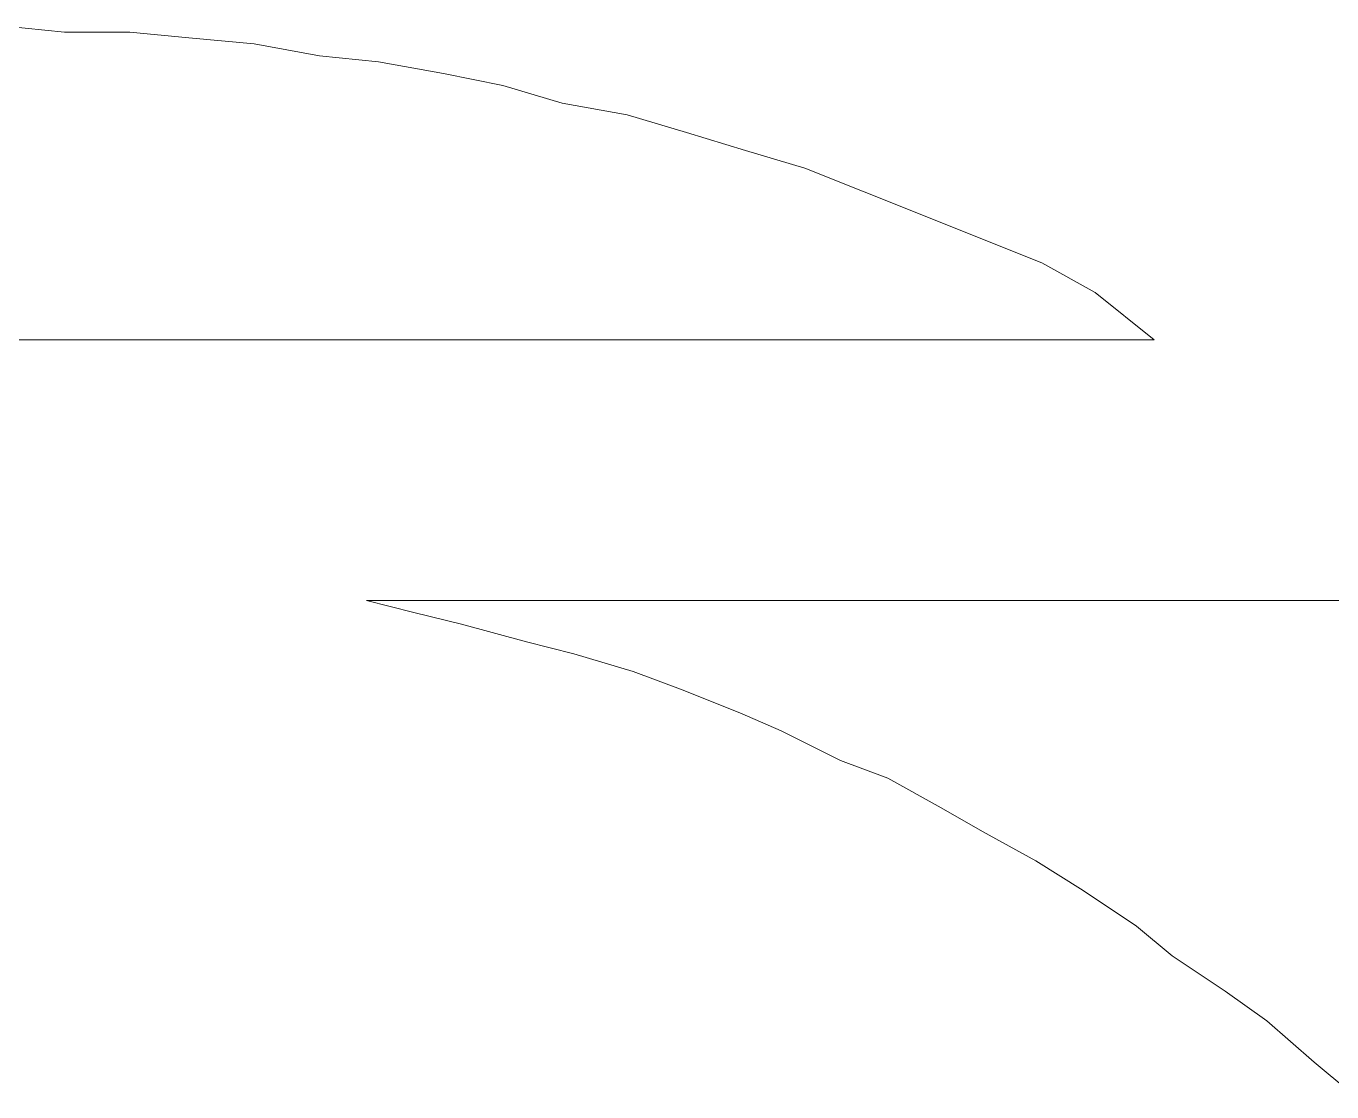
# Model space of a CAD drawing. Header units: centimetres. Extents: x -10.4 to 10.4, y -10.8 to 7.6.
# Drawn here: x -5.185 to -3.937, y -2.245 to -1.227 of the extents above; entities that cross this region are included whole.
import ezdxf
from ezdxf.lldxf.tags import DXFTag

# ---------------------------------------------------------------- set-up
doc = ezdxf.new("R2010")
doc.units = ezdxf.units.CM
doc.header["$MEASUREMENT"] = 0
doc.layers.add('layer 1', color=7, linetype='Continuous')
tags = doc.linetypes.add('New Line605', pattern=[0.2, 0.1, -0.1]).pattern_tags.tags
tags[6:7] = [DXFTag(74, 4), DXFTag(75, 0), DXFTag(340, '0'), DXFTag(46, 1.0), DXFTag(50, 0.0), DXFTag(44, 0.0), DXFTag(45, 0.0)]
tags[4:5] = [DXFTag(74, 4), DXFTag(75, 0), DXFTag(340, '0'), DXFTag(46, 1.0), DXFTag(50, 0.0), DXFTag(44, 0.0), DXFTag(45, 0.0)]
tags = doc.linetypes.add('New Line606', pattern=[0.2, 0.1, -0.1]).pattern_tags.tags
tags[6:7] = [DXFTag(74, 4), DXFTag(75, 0), DXFTag(340, '0'), DXFTag(46, 1.0), DXFTag(50, 0.0), DXFTag(44, 0.0), DXFTag(45, 0.0)]
tags[4:5] = [DXFTag(74, 4), DXFTag(75, 0), DXFTag(340, '0'), DXFTag(46, 1.0), DXFTag(50, 0.0), DXFTag(44, 0.0), DXFTag(45, 0.0)]
tags = doc.linetypes.add('New Line607', pattern=[0.2, 0.1, -0.1]).pattern_tags.tags
tags[6:7] = [DXFTag(74, 4), DXFTag(75, 0), DXFTag(340, '0'), DXFTag(46, 1.0), DXFTag(50, 0.0), DXFTag(44, 0.0), DXFTag(45, 0.0)]
tags[4:5] = [DXFTag(74, 4), DXFTag(75, 0), DXFTag(340, '0'), DXFTag(46, 1.0), DXFTag(50, 0.0), DXFTag(44, 0.0), DXFTag(45, 0.0)]
tags = doc.linetypes.add('New Line608', pattern=[0.2, 0.1, -0.1]).pattern_tags.tags
tags[6:7] = [DXFTag(74, 4), DXFTag(75, 0), DXFTag(340, '0'), DXFTag(46, 1.0), DXFTag(50, 0.0), DXFTag(44, 0.0), DXFTag(45, 0.0)]
tags[4:5] = [DXFTag(74, 4), DXFTag(75, 0), DXFTag(340, '0'), DXFTag(46, 1.0), DXFTag(50, 0.0), DXFTag(44, 0.0), DXFTag(45, 0.0)]
tags = doc.linetypes.add('New Line609', pattern=[0.2, 0.1, -0.1]).pattern_tags.tags
tags[6:7] = [DXFTag(74, 4), DXFTag(75, 0), DXFTag(340, '0'), DXFTag(46, 1.0), DXFTag(50, 0.0), DXFTag(44, 0.0), DXFTag(45, 0.0)]
tags[4:5] = [DXFTag(74, 4), DXFTag(75, 0), DXFTag(340, '0'), DXFTag(46, 1.0), DXFTag(50, 0.0), DXFTag(44, 0.0), DXFTag(45, 0.0)]
tags = doc.linetypes.add('New Line610', pattern=[0.2, 0.1, -0.1]).pattern_tags.tags
tags[6:7] = [DXFTag(74, 4), DXFTag(75, 0), DXFTag(340, '0'), DXFTag(46, 1.0), DXFTag(50, 0.0), DXFTag(44, 0.0), DXFTag(45, 0.0)]
tags[4:5] = [DXFTag(74, 4), DXFTag(75, 0), DXFTag(340, '0'), DXFTag(46, 1.0), DXFTag(50, 0.0), DXFTag(44, 0.0), DXFTag(45, 0.0)]
tags = doc.linetypes.add('New Line611', pattern=[0.2, 0.1, -0.1]).pattern_tags.tags
tags[6:7] = [DXFTag(74, 4), DXFTag(75, 0), DXFTag(340, '0'), DXFTag(46, 1.0), DXFTag(50, 0.0), DXFTag(44, 0.0), DXFTag(45, 0.0)]
tags[4:5] = [DXFTag(74, 4), DXFTag(75, 0), DXFTag(340, '0'), DXFTag(46, 1.0), DXFTag(50, 0.0), DXFTag(44, 0.0), DXFTag(45, 0.0)]
tags = doc.linetypes.add('New Line612', pattern=[0.2, 0.1, -0.1]).pattern_tags.tags
tags[6:7] = [DXFTag(74, 4), DXFTag(75, 0), DXFTag(340, '0'), DXFTag(46, 1.0), DXFTag(50, 0.0), DXFTag(44, 0.0), DXFTag(45, 0.0)]
tags[4:5] = [DXFTag(74, 4), DXFTag(75, 0), DXFTag(340, '0'), DXFTag(46, 1.0), DXFTag(50, 0.0), DXFTag(44, 0.0), DXFTag(45, 0.0)]
tags = doc.linetypes.add('New Line613', pattern=[0.2, 0.1, -0.1]).pattern_tags.tags
tags[6:7] = [DXFTag(74, 4), DXFTag(75, 0), DXFTag(340, '0'), DXFTag(46, 1.0), DXFTag(50, 0.0), DXFTag(44, 0.0), DXFTag(45, 0.0)]
tags[4:5] = [DXFTag(74, 4), DXFTag(75, 0), DXFTag(340, '0'), DXFTag(46, 1.0), DXFTag(50, 0.0), DXFTag(44, 0.0), DXFTag(45, 0.0)]
tags = doc.linetypes.add('New Line614', pattern=[0.2, 0.1, -0.1]).pattern_tags.tags
tags[6:7] = [DXFTag(74, 4), DXFTag(75, 0), DXFTag(340, '0'), DXFTag(46, 1.0), DXFTag(50, 0.0), DXFTag(44, 0.0), DXFTag(45, 0.0)]
tags[4:5] = [DXFTag(74, 4), DXFTag(75, 0), DXFTag(340, '0'), DXFTag(46, 1.0), DXFTag(50, 0.0), DXFTag(44, 0.0), DXFTag(45, 0.0)]
tags = doc.linetypes.add('New Line615', pattern=[0.2, 0.1, -0.1]).pattern_tags.tags
tags[6:7] = [DXFTag(74, 4), DXFTag(75, 0), DXFTag(340, '0'), DXFTag(46, 1.0), DXFTag(50, 0.0), DXFTag(44, 0.0), DXFTag(45, 0.0)]
tags[4:5] = [DXFTag(74, 4), DXFTag(75, 0), DXFTag(340, '0'), DXFTag(46, 1.0), DXFTag(50, 0.0), DXFTag(44, 0.0), DXFTag(45, 0.0)]
tags = doc.linetypes.add('New Line616', pattern=[0.2, 0.1, -0.1]).pattern_tags.tags
tags[6:7] = [DXFTag(74, 4), DXFTag(75, 0), DXFTag(340, '0'), DXFTag(46, 1.0), DXFTag(50, 0.0), DXFTag(44, 0.0), DXFTag(45, 0.0)]
tags[4:5] = [DXFTag(74, 4), DXFTag(75, 0), DXFTag(340, '0'), DXFTag(46, 1.0), DXFTag(50, 0.0), DXFTag(44, 0.0), DXFTag(45, 0.0)]
tags = doc.linetypes.add('New Line617', pattern=[0.2, 0.1, -0.1]).pattern_tags.tags
tags[6:7] = [DXFTag(74, 4), DXFTag(75, 0), DXFTag(340, '0'), DXFTag(46, 1.0), DXFTag(50, 0.0), DXFTag(44, 0.0), DXFTag(45, 0.0)]
tags[4:5] = [DXFTag(74, 4), DXFTag(75, 0), DXFTag(340, '0'), DXFTag(46, 1.0), DXFTag(50, 0.0), DXFTag(44, 0.0), DXFTag(45, 0.0)]
tags = doc.linetypes.add('New Line618', pattern=[0.2, 0.1, -0.1]).pattern_tags.tags
tags[6:7] = [DXFTag(74, 4), DXFTag(75, 0), DXFTag(340, '0'), DXFTag(46, 1.0), DXFTag(50, 0.0), DXFTag(44, 0.0), DXFTag(45, 0.0)]
tags[4:5] = [DXFTag(74, 4), DXFTag(75, 0), DXFTag(340, '0'), DXFTag(46, 1.0), DXFTag(50, 0.0), DXFTag(44, 0.0), DXFTag(45, 0.0)]
tags = doc.linetypes.add('New Line619', pattern=[0.2, 0.1, -0.1]).pattern_tags.tags
tags[6:7] = [DXFTag(74, 4), DXFTag(75, 0), DXFTag(340, '0'), DXFTag(46, 1.0), DXFTag(50, 0.0), DXFTag(44, 0.0), DXFTag(45, 0.0)]
tags[4:5] = [DXFTag(74, 4), DXFTag(75, 0), DXFTag(340, '0'), DXFTag(46, 1.0), DXFTag(50, 0.0), DXFTag(44, 0.0), DXFTag(45, 0.0)]
tags = doc.linetypes.add('New Line620', pattern=[0.2, 0.1, -0.1]).pattern_tags.tags
tags[6:7] = [DXFTag(74, 4), DXFTag(75, 0), DXFTag(340, '0'), DXFTag(46, 1.0), DXFTag(50, 0.0), DXFTag(44, 0.0), DXFTag(45, 0.0)]
tags[4:5] = [DXFTag(74, 4), DXFTag(75, 0), DXFTag(340, '0'), DXFTag(46, 1.0), DXFTag(50, 0.0), DXFTag(44, 0.0), DXFTag(45, 0.0)]
tags = doc.linetypes.add('New Line621', pattern=[0.2, 0.1, -0.1]).pattern_tags.tags
tags[6:7] = [DXFTag(74, 4), DXFTag(75, 0), DXFTag(340, '0'), DXFTag(46, 1.0), DXFTag(50, 0.0), DXFTag(44, 0.0), DXFTag(45, 0.0)]
tags[4:5] = [DXFTag(74, 4), DXFTag(75, 0), DXFTag(340, '0'), DXFTag(46, 1.0), DXFTag(50, 0.0), DXFTag(44, 0.0), DXFTag(45, 0.0)]
tags = doc.linetypes.add('New Line622', pattern=[0.2, 0.1, -0.1]).pattern_tags.tags
tags[6:7] = [DXFTag(74, 4), DXFTag(75, 0), DXFTag(340, '0'), DXFTag(46, 1.0), DXFTag(50, 0.0), DXFTag(44, 0.0), DXFTag(45, 0.0)]
tags[4:5] = [DXFTag(74, 4), DXFTag(75, 0), DXFTag(340, '0'), DXFTag(46, 1.0), DXFTag(50, 0.0), DXFTag(44, 0.0), DXFTag(45, 0.0)]
tags = doc.linetypes.add('New Line623', pattern=[0.2, 0.1, -0.1]).pattern_tags.tags
tags[6:7] = [DXFTag(74, 4), DXFTag(75, 0), DXFTag(340, '0'), DXFTag(46, 1.0), DXFTag(50, 0.0), DXFTag(44, 0.0), DXFTag(45, 0.0)]
tags[4:5] = [DXFTag(74, 4), DXFTag(75, 0), DXFTag(340, '0'), DXFTag(46, 1.0), DXFTag(50, 0.0), DXFTag(44, 0.0), DXFTag(45, 0.0)]
tags = doc.linetypes.add('New Line624', pattern=[0.2, 0.1, -0.1]).pattern_tags.tags
tags[6:7] = [DXFTag(74, 4), DXFTag(75, 0), DXFTag(340, '0'), DXFTag(46, 1.0), DXFTag(50, 0.0), DXFTag(44, 0.0), DXFTag(45, 0.0)]
tags[4:5] = [DXFTag(74, 4), DXFTag(75, 0), DXFTag(340, '0'), DXFTag(46, 1.0), DXFTag(50, 0.0), DXFTag(44, 0.0), DXFTag(45, 0.0)]
tags = doc.linetypes.add('New Line625', pattern=[0.2, 0.1, -0.1]).pattern_tags.tags
tags[6:7] = [DXFTag(74, 4), DXFTag(75, 0), DXFTag(340, '0'), DXFTag(46, 1.0), DXFTag(50, 0.0), DXFTag(44, 0.0), DXFTag(45, 0.0)]
tags[4:5] = [DXFTag(74, 4), DXFTag(75, 0), DXFTag(340, '0'), DXFTag(46, 1.0), DXFTag(50, 0.0), DXFTag(44, 0.0), DXFTag(45, 0.0)]
tags = doc.linetypes.add('New Line878', pattern=[0.2, 0.1, -0.1]).pattern_tags.tags
tags[6:7] = [DXFTag(74, 4), DXFTag(75, 0), DXFTag(340, '0'), DXFTag(46, 1.0), DXFTag(50, 0.0), DXFTag(44, 0.0), DXFTag(45, 0.0)]
tags[4:5] = [DXFTag(74, 4), DXFTag(75, 0), DXFTag(340, '0'), DXFTag(46, 1.0), DXFTag(50, 0.0), DXFTag(44, 0.0), DXFTag(45, 0.0)]
tags = doc.linetypes.add('New Line879', pattern=[0.2, 0.1, -0.1]).pattern_tags.tags
tags[6:7] = [DXFTag(74, 4), DXFTag(75, 0), DXFTag(340, '0'), DXFTag(46, 1.0), DXFTag(50, 0.0), DXFTag(44, 0.0), DXFTag(45, 0.0)]
tags[4:5] = [DXFTag(74, 4), DXFTag(75, 0), DXFTag(340, '0'), DXFTag(46, 1.0), DXFTag(50, 0.0), DXFTag(44, 0.0), DXFTag(45, 0.0)]
tags = doc.linetypes.add('New Line880', pattern=[0.2, 0.1, -0.1]).pattern_tags.tags
tags[6:7] = [DXFTag(74, 4), DXFTag(75, 0), DXFTag(340, '0'), DXFTag(46, 1.0), DXFTag(50, 0.0), DXFTag(44, 0.0), DXFTag(45, 0.0)]
tags[4:5] = [DXFTag(74, 4), DXFTag(75, 0), DXFTag(340, '0'), DXFTag(46, 1.0), DXFTag(50, 0.0), DXFTag(44, 0.0), DXFTag(45, 0.0)]
tags = doc.linetypes.add('New Line881', pattern=[0.2, 0.1, -0.1]).pattern_tags.tags
tags[6:7] = [DXFTag(74, 4), DXFTag(75, 0), DXFTag(340, '0'), DXFTag(46, 1.0), DXFTag(50, 0.0), DXFTag(44, 0.0), DXFTag(45, 0.0)]
tags[4:5] = [DXFTag(74, 4), DXFTag(75, 0), DXFTag(340, '0'), DXFTag(46, 1.0), DXFTag(50, 0.0), DXFTag(44, 0.0), DXFTag(45, 0.0)]
tags = doc.linetypes.add('New Line882', pattern=[0.2, 0.1, -0.1]).pattern_tags.tags
tags[6:7] = [DXFTag(74, 4), DXFTag(75, 0), DXFTag(340, '0'), DXFTag(46, 1.0), DXFTag(50, 0.0), DXFTag(44, 0.0), DXFTag(45, 0.0)]
tags[4:5] = [DXFTag(74, 4), DXFTag(75, 0), DXFTag(340, '0'), DXFTag(46, 1.0), DXFTag(50, 0.0), DXFTag(44, 0.0), DXFTag(45, 0.0)]
tags = doc.linetypes.add('New Line883', pattern=[0.2, 0.1, -0.1]).pattern_tags.tags
tags[6:7] = [DXFTag(74, 4), DXFTag(75, 0), DXFTag(340, '0'), DXFTag(46, 1.0), DXFTag(50, 0.0), DXFTag(44, 0.0), DXFTag(45, 0.0)]
tags[4:5] = [DXFTag(74, 4), DXFTag(75, 0), DXFTag(340, '0'), DXFTag(46, 1.0), DXFTag(50, 0.0), DXFTag(44, 0.0), DXFTag(45, 0.0)]
tags = doc.linetypes.add('New Line884', pattern=[0.2, 0.1, -0.1]).pattern_tags.tags
tags[6:7] = [DXFTag(74, 4), DXFTag(75, 0), DXFTag(340, '0'), DXFTag(46, 1.0), DXFTag(50, 0.0), DXFTag(44, 0.0), DXFTag(45, 0.0)]
tags[4:5] = [DXFTag(74, 4), DXFTag(75, 0), DXFTag(340, '0'), DXFTag(46, 1.0), DXFTag(50, 0.0), DXFTag(44, 0.0), DXFTag(45, 0.0)]
tags = doc.linetypes.add('New Line885', pattern=[0.2, 0.1, -0.1]).pattern_tags.tags
tags[6:7] = [DXFTag(74, 4), DXFTag(75, 0), DXFTag(340, '0'), DXFTag(46, 1.0), DXFTag(50, 0.0), DXFTag(44, 0.0), DXFTag(45, 0.0)]
tags[4:5] = [DXFTag(74, 4), DXFTag(75, 0), DXFTag(340, '0'), DXFTag(46, 1.0), DXFTag(50, 0.0), DXFTag(44, 0.0), DXFTag(45, 0.0)]
tags = doc.linetypes.add('New Line886', pattern=[0.2, 0.1, -0.1]).pattern_tags.tags
tags[6:7] = [DXFTag(74, 4), DXFTag(75, 0), DXFTag(340, '0'), DXFTag(46, 1.0), DXFTag(50, 0.0), DXFTag(44, 0.0), DXFTag(45, 0.0)]
tags[4:5] = [DXFTag(74, 4), DXFTag(75, 0), DXFTag(340, '0'), DXFTag(46, 1.0), DXFTag(50, 0.0), DXFTag(44, 0.0), DXFTag(45, 0.0)]
tags = doc.linetypes.add('New Line887', pattern=[0.2, 0.1, -0.1]).pattern_tags.tags
tags[6:7] = [DXFTag(74, 4), DXFTag(75, 0), DXFTag(340, '0'), DXFTag(46, 1.0), DXFTag(50, 0.0), DXFTag(44, 0.0), DXFTag(45, 0.0)]
tags[4:5] = [DXFTag(74, 4), DXFTag(75, 0), DXFTag(340, '0'), DXFTag(46, 1.0), DXFTag(50, 0.0), DXFTag(44, 0.0), DXFTag(45, 0.0)]
tags = doc.linetypes.add('New Line888', pattern=[0.2, 0.1, -0.1]).pattern_tags.tags
tags[6:7] = [DXFTag(74, 4), DXFTag(75, 0), DXFTag(340, '0'), DXFTag(46, 1.0), DXFTag(50, 0.0), DXFTag(44, 0.0), DXFTag(45, 0.0)]
tags[4:5] = [DXFTag(74, 4), DXFTag(75, 0), DXFTag(340, '0'), DXFTag(46, 1.0), DXFTag(50, 0.0), DXFTag(44, 0.0), DXFTag(45, 0.0)]
tags = doc.linetypes.add('New Line889', pattern=[0.2, 0.1, -0.1]).pattern_tags.tags
tags[6:7] = [DXFTag(74, 4), DXFTag(75, 0), DXFTag(340, '0'), DXFTag(46, 1.0), DXFTag(50, 0.0), DXFTag(44, 0.0), DXFTag(45, 0.0)]
tags[4:5] = [DXFTag(74, 4), DXFTag(75, 0), DXFTag(340, '0'), DXFTag(46, 1.0), DXFTag(50, 0.0), DXFTag(44, 0.0), DXFTag(45, 0.0)]
tags = doc.linetypes.add('New Line890', pattern=[0.2, 0.1, -0.1]).pattern_tags.tags
tags[6:7] = [DXFTag(74, 4), DXFTag(75, 0), DXFTag(340, '0'), DXFTag(46, 1.0), DXFTag(50, 0.0), DXFTag(44, 0.0), DXFTag(45, 0.0)]
tags[4:5] = [DXFTag(74, 4), DXFTag(75, 0), DXFTag(340, '0'), DXFTag(46, 1.0), DXFTag(50, 0.0), DXFTag(44, 0.0), DXFTag(45, 0.0)]
tags = doc.linetypes.add('New Line891', pattern=[0.2, 0.1, -0.1]).pattern_tags.tags
tags[6:7] = [DXFTag(74, 4), DXFTag(75, 0), DXFTag(340, '0'), DXFTag(46, 1.0), DXFTag(50, 0.0), DXFTag(44, 0.0), DXFTag(45, 0.0)]
tags[4:5] = [DXFTag(74, 4), DXFTag(75, 0), DXFTag(340, '0'), DXFTag(46, 1.0), DXFTag(50, 0.0), DXFTag(44, 0.0), DXFTag(45, 0.0)]
tags = doc.linetypes.add('New Line892', pattern=[0.2, 0.1, -0.1]).pattern_tags.tags
tags[6:7] = [DXFTag(74, 4), DXFTag(75, 0), DXFTag(340, '0'), DXFTag(46, 1.0), DXFTag(50, 0.0), DXFTag(44, 0.0), DXFTag(45, 0.0)]
tags[4:5] = [DXFTag(74, 4), DXFTag(75, 0), DXFTag(340, '0'), DXFTag(46, 1.0), DXFTag(50, 0.0), DXFTag(44, 0.0), DXFTag(45, 0.0)]
tags = doc.linetypes.add('New Line893', pattern=[0.2, 0.1, -0.1]).pattern_tags.tags
tags[6:7] = [DXFTag(74, 4), DXFTag(75, 0), DXFTag(340, '0'), DXFTag(46, 1.0), DXFTag(50, 0.0), DXFTag(44, 0.0), DXFTag(45, 0.0)]
tags[4:5] = [DXFTag(74, 4), DXFTag(75, 0), DXFTag(340, '0'), DXFTag(46, 1.0), DXFTag(50, 0.0), DXFTag(44, 0.0), DXFTag(45, 0.0)]
tags = doc.linetypes.add('New Line894', pattern=[0.2, 0.1, -0.1]).pattern_tags.tags
tags[6:7] = [DXFTag(74, 4), DXFTag(75, 0), DXFTag(340, '0'), DXFTag(46, 1.0), DXFTag(50, 0.0), DXFTag(44, 0.0), DXFTag(45, 0.0)]
tags[4:5] = [DXFTag(74, 4), DXFTag(75, 0), DXFTag(340, '0'), DXFTag(46, 1.0), DXFTag(50, 0.0), DXFTag(44, 0.0), DXFTag(45, 0.0)]
tags = doc.linetypes.add('New Line895', pattern=[0.2, 0.1, -0.1]).pattern_tags.tags
tags[6:7] = [DXFTag(74, 4), DXFTag(75, 0), DXFTag(340, '0'), DXFTag(46, 1.0), DXFTag(50, 0.0), DXFTag(44, 0.0), DXFTag(45, 0.0)]
tags[4:5] = [DXFTag(74, 4), DXFTag(75, 0), DXFTag(340, '0'), DXFTag(46, 1.0), DXFTag(50, 0.0), DXFTag(44, 0.0), DXFTag(45, 0.0)]
tags = doc.linetypes.add('New Line896', pattern=[0.2, 0.1, -0.1]).pattern_tags.tags
tags[6:7] = [DXFTag(74, 4), DXFTag(75, 0), DXFTag(340, '0'), DXFTag(46, 1.0), DXFTag(50, 0.0), DXFTag(44, 0.0), DXFTag(45, 0.0)]
tags[4:5] = [DXFTag(74, 4), DXFTag(75, 0), DXFTag(340, '0'), DXFTag(46, 1.0), DXFTag(50, 0.0), DXFTag(44, 0.0), DXFTag(45, 0.0)]
tags = doc.linetypes.add('New Line897', pattern=[0.2, 0.1, -0.1]).pattern_tags.tags
tags[6:7] = [DXFTag(74, 4), DXFTag(75, 0), DXFTag(340, '0'), DXFTag(46, 1.0), DXFTag(50, 0.0), DXFTag(44, 0.0), DXFTag(45, 0.0)]
tags[4:5] = [DXFTag(74, 4), DXFTag(75, 0), DXFTag(340, '0'), DXFTag(46, 1.0), DXFTag(50, 0.0), DXFTag(44, 0.0), DXFTag(45, 0.0)]

msp = doc.modelspace()

# ---------------------------------------------------------------- linework, layer by layer
at = {"layer": 'layer 1', "color": 5, "linetype": 'New Line897', "lineweight": 9}
msp.add_open_spline([(-5.14789, -1.23263), (-5.14789, -1.23263), (-5.20448, -1.22694), (-5.20448, -1.22694)], degree=3, dxfattribs=at)
at = {"layer": 'layer 1', "color": 5, "linetype": 'New Line896', "lineweight": 9}
msp.add_open_spline([(-5.08562, -1.23263), (-5.08562, -1.23263), (-5.14789, -1.23263), (-5.14789, -1.23263)], degree=3, dxfattribs=at)
at = {"layer": 'layer 1', "color": 5, "linetype": 'New Line895', "lineweight": 9}
msp.add_open_spline([(-5.02903, -1.23817), (-5.02903, -1.23817), (-5.08562, -1.23263), (-5.08562, -1.23263)], degree=3, dxfattribs=at)
at = {"layer": 'layer 1', "color": 5, "linetype": 'New Line894', "lineweight": 9}
msp.add_open_spline([(-4.96676, -1.24385), (-4.96676, -1.24385), (-5.02903, -1.23817), (-5.02903, -1.23817)], degree=3, dxfattribs=at)
at = {"layer": 'layer 1', "color": 5, "linetype": 'New Line893', "lineweight": 9}
msp.add_open_spline([(-4.90449, -1.25524), (-4.90449, -1.25524), (-4.96676, -1.24385), (-4.96676, -1.24385)], degree=3, dxfattribs=at)
at = {"layer": 'layer 1', "color": 5, "linetype": 'New Line892', "lineweight": 9}
msp.add_open_spline([(-4.84805, -1.26093), (-4.84805, -1.26093), (-4.90449, -1.25524), (-4.90449, -1.25524)], degree=3, dxfattribs=at)
at = {"layer": 'layer 1', "color": 5, "linetype": 'New Line891', "lineweight": 9}
msp.add_open_spline([(-4.78578, -1.27215), (-4.78578, -1.27215), (-4.84805, -1.26093), (-4.84805, -1.26093)], degree=3, dxfattribs=at)
at = {"layer": 'layer 1', "color": 5, "linetype": 'New Line890', "lineweight": 9}
msp.add_open_spline([(-4.72919, -1.28353), (-4.72919, -1.28353), (-4.78578, -1.27215), (-4.78578, -1.27215)], degree=3, dxfattribs=at)
at = {"layer": 'layer 1', "color": 5, "linetype": 'New Line889', "lineweight": 9}
msp.add_open_spline([(-4.6726, -1.30045), (-4.6726, -1.30045), (-4.72919, -1.28353), (-4.72919, -1.28353)], degree=3, dxfattribs=at)
at = {"layer": 'layer 1', "color": 5, "linetype": 'New Line888', "lineweight": 9}
msp.add_open_spline([(-4.61033, -1.31182), (-4.61033, -1.31182), (-4.6726, -1.30045), (-4.6726, -1.30045)], degree=3, dxfattribs=at)
at = {"layer": 'layer 1', "color": 5, "linetype": 'New Line887', "lineweight": 9}
msp.add_open_spline([(-4.55374, -1.32873), (-4.55374, -1.32873), (-4.61033, -1.31182), (-4.61033, -1.31182)], degree=3, dxfattribs=at)
at = {"layer": 'layer 1', "color": 5, "linetype": 'New Line886', "lineweight": 9}
msp.add_open_spline([(-4.49716, -1.3458), (-4.49716, -1.3458), (-4.55374, -1.32873), (-4.55374, -1.32873)], degree=3, dxfattribs=at)
at = {"layer": 'layer 1', "color": 5, "linetype": 'New Line885', "lineweight": 9}
msp.add_open_spline([(-4.44057, -1.36272), (-4.44057, -1.36272), (-4.49716, -1.3458), (-4.49716, -1.3458)], degree=3, dxfattribs=at)
at = {"layer": 'layer 1', "color": 5, "linetype": 'New Line884', "lineweight": 9}
msp.add_open_spline([(-4.38398, -1.38533), (-4.38398, -1.38533), (-4.44057, -1.36272), (-4.44057, -1.36272)], degree=3, dxfattribs=at)
at = {"layer": 'layer 1', "color": 5, "linetype": 'New Line883', "lineweight": 9}
msp.add_open_spline([(-4.3274, -1.40793), (-4.3274, -1.40793), (-4.38398, -1.38533), (-4.38398, -1.38533)], degree=3, dxfattribs=at)
at = {"layer": 'layer 1', "color": 5, "linetype": 'New Line882', "lineweight": 9}
msp.add_open_spline([(-4.27082, -1.43068), (-4.27082, -1.43068), (-4.3274, -1.40793), (-4.3274, -1.40793)], degree=3, dxfattribs=at)
at = {"layer": 'layer 1', "color": 5, "linetype": 'New Line881', "lineweight": 9}
msp.add_open_spline([(-4.21422, -1.45329), (-4.21422, -1.45329), (-4.27082, -1.43068), (-4.27082, -1.43068)], degree=3, dxfattribs=at)
at = {"layer": 'layer 1', "color": 5, "linetype": 'New Line880', "lineweight": 9}
msp.add_open_spline([(-4.16333, -1.48157), (-4.16333, -1.48157), (-4.21422, -1.45329), (-4.21422, -1.45329)], degree=3, dxfattribs=at)
at = {"layer": 'layer 1', "color": 5, "linetype": 'New Line879', "lineweight": 9}
msp.add_open_spline([(-4.10674, -1.52679), (-4.10674, -1.52679), (-4.16333, -1.48157), (-4.16333, -1.48157)], degree=3, dxfattribs=at)
at = {"layer": 'layer 1', "color": 5, "linetype": 'New Line878', "lineweight": 9}
msp.add_open_spline([(-5.26661, -1.52679), (-5.26661, -1.52679), (-4.10674, -1.52679), (-4.10674, -1.52679)], degree=3, dxfattribs=at)
at = {"layer": 'layer 1', "color": 5, "linetype": 'New Line605', "lineweight": 9}
msp.add_open_spline([(-3.6825, -1.77573), (-3.6825, -1.77573), (-4.85928, -1.77573), (-4.85928, -1.77573)], degree=3, dxfattribs=at)
at = {"layer": 'layer 1', "color": 5, "linetype": 'New Line606', "lineweight": 9}
msp.add_open_spline([(-4.85928, -1.77573), (-4.85928, -1.77573), (-4.81406, -1.78711), (-4.81406, -1.78711)], degree=3, dxfattribs=at)
at = {"layer": 'layer 1', "color": 5, "linetype": 'New Line607', "lineweight": 9}
msp.add_open_spline([(-4.81406, -1.78711), (-4.81406, -1.78711), (-4.76871, -1.79834), (-4.76871, -1.79834)], degree=3, dxfattribs=at)
at = {"layer": 'layer 1', "color": 5, "linetype": 'New Line608', "lineweight": 9}
msp.add_open_spline([(-4.76871, -1.79834), (-4.76871, -1.79834), (-4.70658, -1.81541), (-4.70658, -1.81541)], degree=3, dxfattribs=at)
at = {"layer": 'layer 1', "color": 5, "linetype": 'New Line609', "lineweight": 9}
msp.add_open_spline([(-4.70658, -1.81541), (-4.70658, -1.81541), (-4.66122, -1.82663), (-4.66122, -1.82663)], degree=3, dxfattribs=at)
at = {"layer": 'layer 1', "color": 5, "linetype": 'New Line610', "lineweight": 9}
msp.add_open_spline([(-4.66122, -1.82663), (-4.66122, -1.82663), (-4.60464, -1.84369), (-4.60464, -1.84369)], degree=3, dxfattribs=at)
at = {"layer": 'layer 1', "color": 5, "linetype": 'New Line611', "lineweight": 9}
msp.add_open_spline([(-4.60464, -1.84369), (-4.60464, -1.84369), (-4.55943, -1.86061), (-4.55943, -1.86061)], degree=3, dxfattribs=at)
at = {"layer": 'layer 1', "color": 5, "linetype": 'New Line612', "lineweight": 9}
msp.add_open_spline([(-4.55943, -1.86061), (-4.55943, -1.86061), (-4.50285, -1.88322), (-4.50285, -1.88322)], degree=3, dxfattribs=at)
at = {"layer": 'layer 1', "color": 5, "linetype": 'New Line613', "lineweight": 9}
msp.add_open_spline([(-4.50285, -1.88322), (-4.50285, -1.88322), (-4.46317, -1.90029), (-4.46317, -1.90029)], degree=3, dxfattribs=at)
at = {"layer": 'layer 1', "color": 5, "linetype": 'New Line614', "lineweight": 9}
msp.add_open_spline([(-4.46317, -1.90029), (-4.46317, -1.90029), (-4.40659, -1.92857), (-4.40659, -1.92857)], degree=3, dxfattribs=at)
at = {"layer": 'layer 1', "color": 5, "linetype": 'New Line615', "lineweight": 9}
msp.add_open_spline([(-4.40659, -1.92857), (-4.40659, -1.92857), (-4.36138, -1.94549), (-4.36138, -1.94549)], degree=3, dxfattribs=at)
at = {"layer": 'layer 1', "color": 5, "linetype": 'New Line616', "lineweight": 9}
msp.add_open_spline([(-4.36138, -1.94549), (-4.36138, -1.94549), (-4.31048, -1.97378), (-4.31048, -1.97378)], degree=3, dxfattribs=at)
at = {"layer": 'layer 1', "color": 5, "linetype": 'New Line617', "lineweight": 9}
msp.add_open_spline([(-4.31048, -1.97378), (-4.31048, -1.97378), (-4.27082, -1.99639), (-4.27082, -1.99639)], degree=3, dxfattribs=at)
at = {"layer": 'layer 1', "color": 5, "linetype": 'New Line618', "lineweight": 9}
msp.add_open_spline([(-4.27082, -1.99639), (-4.27082, -1.99639), (-4.21992, -2.02469), (-4.21992, -2.02469)], degree=3, dxfattribs=at)
at = {"layer": 'layer 1', "color": 5, "linetype": 'New Line619', "lineweight": 9}
msp.add_open_spline([(-4.21992, -2.02469), (-4.21992, -2.02469), (-4.1747, -2.05297), (-4.1747, -2.05297)], degree=3, dxfattribs=at)
at = {"layer": 'layer 1', "color": 5, "linetype": 'New Line620', "lineweight": 9}
msp.add_open_spline([(-4.1747, -2.05297), (-4.1747, -2.05297), (-4.12381, -2.08696), (-4.12381, -2.08696)], degree=3, dxfattribs=at)
at = {"layer": 'layer 1', "color": 5, "linetype": 'New Line621', "lineweight": 9}
msp.add_open_spline([(-4.12381, -2.08696), (-4.12381, -2.08696), (-4.08982, -2.11526), (-4.08982, -2.11526)], degree=3, dxfattribs=at)
at = {"layer": 'layer 1', "color": 5, "linetype": 'New Line622', "lineweight": 9}
msp.add_open_spline([(-4.08982, -2.11526), (-4.08982, -2.11526), (-4.03893, -2.14923), (-4.03893, -2.14923)], degree=3, dxfattribs=at)
at = {"layer": 'layer 1', "color": 5, "linetype": 'New Line623', "lineweight": 9}
msp.add_open_spline([(-4.03893, -2.14923), (-4.03893, -2.14923), (-3.99926, -2.17753), (-3.99926, -2.17753)], degree=3, dxfattribs=at)
at = {"layer": 'layer 1', "color": 5, "linetype": 'New Line624', "lineweight": 9}
msp.add_open_spline([(-3.99926, -2.17753), (-3.99926, -2.17753), (-3.95405, -2.21705), (-3.95405, -2.21705)], degree=3, dxfattribs=at)
at = {"layer": 'layer 1', "color": 5, "linetype": 'New Line625', "lineweight": 9}
msp.add_open_spline([(-3.95405, -2.21705), (-3.95405, -2.21705), (-3.92007, -2.24534), (-3.92007, -2.24534)], degree=3, dxfattribs=at)

doc.saveas('drawing.dxf')
